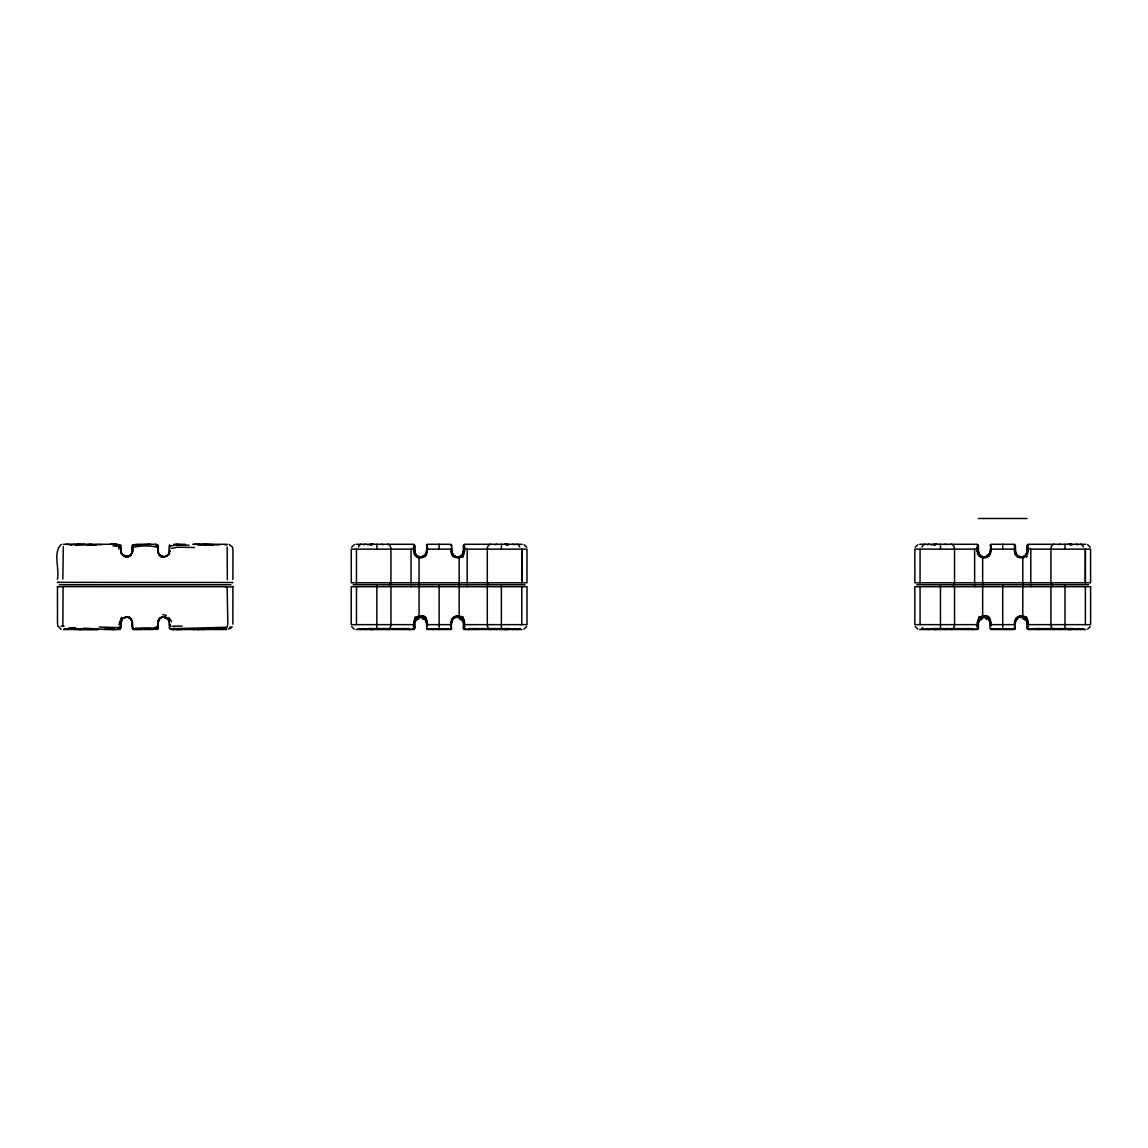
<?xml version="1.0" encoding="UTF-8"?>
<svg xmlns="http://www.w3.org/2000/svg" width="1148" height="1148" viewBox="0 0 1148 1148"><rect width="100%" height="100%" fill="white"/><g stroke="black" fill="none" stroke-linecap="round" stroke-linejoin="round"><path stroke-width="1.5" d="M121.243 620.566L120.009 621.613L120.77 625.43L119.937 627.683C122.736 630.08 119.005 619.619 122.42 618.7L124.96 617.136C135.88 613.678 129.824 632.103 135.292 629.491M164.279 556.88L159.328 555.015L157.95 552.332L157.807 545.257L155.54 544.281L136.282 544.281L132.508 545.257L132.407 552.131L129.064 556.421L123.884 556.206L121.128 553.178M157.821 549.978C158.137 536.819 155.554 560.87 164.451 556.852L168.34 554.541M170.392 545.802L169.56 545.171L169.359 552.274L168.067 554.9L165.728 556.536L161.696 556.579M356.454 582.811L356.468 549.146M920.05 582.811L920.065 549.146M120.841 627.439L120.066 629.305L118.215 629.506M150.517 544.281L132.508 545.257L132.393 552.26M173.793 629.506L169.646 628.702L169.488 627.741M232.083 586.628L232.886 586.657L232.872 624.153M356.468 586.7L356.468 624.641M521.766 624.641L521.766 586.7M920.065 586.7L920.065 624.641M1085.377 624.641L1085.377 586.7M57.414 579.324C59.667 568.317 52.708 552.518 61.231 544.425M58.376 586.628L57.457 586.642L57.486 622.13L57.759 626.076L61.145 629.319M132.508 545.257L132.494 551.499L131.288 554.642L128.117 556.737L125.161 556.723L121.415 553.623L122.348 554.958M413.739 547.74L413.739 551.083M977.335 547.74L977.335 551.083M132.508 547.194L132.494 551.542L130.485 555.503L128.045 556.766L124.644 556.55M990.896 626.148L990.882 622.69L990.064 622.517L990.064 628.53L991.04 629.506L1014.387 629.506L1015.363 628.53C1013.354 623.823 1016.353 615.715 1022.308 616.964A5.927 5.353 54.8 0 1 1024.131 617.724A5.769 5.367 62.9 0 1 1024.963 618.298L1025.322 618.557A5.74 5.496 71.4 0 1 1025.666 618.973A5.984 5.596 -86.5 0 1 1026.011 619.418A5.754 5.611 77.6 0 1 1026.24 619.791L1026.47 620.193M157.807 546.922L157.836 550.179M227.333 579.64L227.161 546.979M1014.545 626.291L1014.473 628.874M450.934 626.952L450.949 622.69A6.687 6.601 -90 0 1 452.671 618.169L452.786 618.069M427.314 546.419L427.286 551.083A6.687 6.601 -90 0 1 425.564 555.618L425.449 555.704M990.911 546.419L990.882 551.083A6.687 6.601 -90 0 1 989.16 555.618L989.045 555.704M427.314 546.046L427.372 544.884M990.925 546.046L990.968 544.884M122.162 618.987L119.98 629.319L118.129 628.372M182.489 629.506L182.518 628.53M114.757 629.506L105.96 628.559M157.807 623.938L159.012 619.045C161.653 615.744 167.551 616.505 169.014 620.508M155.956 629.491L156.028 628.257M118.875 549.275L118.775 544.611M415.16 553.078A5.783 5.697 83.5 0 0 415.361 553.58L415.375 553.623A4.52 3.2 90 0 1 414.787 551.083L414.801 545.257L413.825 544.281L356.095 544.281M978.756 553.078A5.783 5.697 83.5 0 0 978.971 553.58L978.971 553.623A4.52 3.2 -90 0 1 978.383 551.083L978.397 545.257L977.422 544.281L919.692 544.281M415.375 553.623L415.476 553.838A5.826 5.424 -87.7 0 0 415.806 554.355C420.828 561.429 430.543 552.26 426.468 545.257L427.443 544.281L450.791 544.281L451.767 545.257L452.039 552.877L454.737 556.177M978.971 553.623L979.072 553.838A5.826 5.424 -87.7 0 0 979.402 554.355L980.55 555.618M414.859 621.843L414.844 622.001A5.353 4.908 90 0 0 414.787 622.69L414.801 628.53L413.825 629.506L356.095 629.506M978.455 621.843L978.44 622.001A5.353 4.908 90 0 0 978.383 622.69L978.397 628.53L977.422 629.506L919.692 629.506M463.39 551.858L463.405 551.714A5.353 4.908 90 0 0 463.448 551.083L463.433 545.257L464.409 544.281L522.139 544.281M1026.986 551.858L1027.001 551.714A5.353 4.908 90 0 0 1027.044 551.083L1027.044 545.257L1028.005 544.281L1085.735 544.281M463.347 552.217A5.453 5.022 89.5 0 1 463.175 552.848L463.089 553.078A5.783 5.74 -87.9 0 0 463.247 552.575L463.361 552.03A5.797 5.769 90 0 0 463.448 551.083L464.495 551.083L464.495 548.787M1026.943 552.217A5.453 5.022 89.5 0 1 1026.786 552.848L1026.685 553.078A5.783 5.74 -87.9 0 0 1026.857 552.575L1026.958 552.03A5.797 5.769 90 0 0 1027.044 551.083L1028.106 551.083L1028.106 548.428M118.847 624.526L121.588 617.394M158.74 619.547L157.534 628.817M118.588 629.176L118.947 627.583L120.841 626.621M169.545 545.185L169.158 552.992L167.723 555.273M63.298 546.505L62.853 578.979M75.854 628.444L68.579 628.516M105.487 629.506L105.874 628.53M170.88 626.664L169.502 625.301M462.874 620.193L462.673 619.805A5.754 5.611 77.6 0 0 462.357 619.332A5.984 5.596 -86.5 0 0 462.056 618.944A5.74 5.496 71.4 0 0 461.711 618.571L461.424 618.284A5.769 5.367 62.9 0 0 460.535 617.71A5.927 5.353 54.8 0 0 458.712 617.021C452.958 615.529 449.686 623.78 451.767 628.53L450.791 629.506L427.443 629.506L426.468 628.53C429.783 621.455 423.598 617.122 419.063 616.002L419.063 557.77L420.642 556.924M985.859 617.15A5.898 5.611 71.1 0 1 990.078 622.69L988.127 618.341L982.659 616.002L982.659 557.77C987.294 556.794 993.12 552.001 990.064 545.257L991.04 544.281L1014.387 544.281L1015.363 545.257L1015.65 552.877L1018.333 556.177M462.859 553.609A4.52 3.2 -90 0 0 463.448 551.083A4.52 3.2 90 0 1 462.859 553.609L462.716 553.896A5.697 5.31 87.8 0 0 462.988 553.365L462.931 553.465A5.769 5.683 -83.4 0 1 462.673 553.996L462.544 554.197M227.361 582.495L57.414 582.38L58.304 582.323M463.605 554.513L463.046 555.359A6.615 6.371 -69 0 1 462.127 556.278L461.252 556.967A6.544 6.056 -55.2 0 1 459.157 557.713M1027.202 554.513L1026.642 555.359A6.615 6.371 -69 0 1 1025.724 556.278L1024.848 556.967A6.544 6.056 -55.2 0 1 1022.753 557.713M1026.14 554.197L1026.456 553.623A4.52 3.2 -90 0 0 1027.058 551.083M415.705 619.561L415.834 619.375A5.74 5.596 -77.5 0 1 416.136 618.944M979.301 619.561L979.431 619.375A5.74 5.596 -77.5 0 1 979.732 618.944M121.186 618.571L121.415 620.164L121.961 619.332M351.604 547.28L354.23 544.654M526.631 626.507L524.005 629.133M915.2 547.28L917.84 544.654M1090.227 626.507L1087.601 629.133M462.429 554.384L462.357 554.47A5.74 5.596 -77.5 0 1 462.099 554.843L462.156 554.742A5.984 5.611 84.4 0 0 462.443 554.369L462.156 554.742M1026.025 554.384L1025.953 554.47A5.74 5.596 -77.5 0 1 1025.695 554.843L1025.752 554.742A5.984 5.611 84.4 0 0 1026.039 554.369L1025.752 554.742M117.684 544.281L110.136 544.281M158.424 620.092L162.098 617.079M121.415 620.164L122.635 618.557L126.969 616.878L129.38 617.524L132.407 621.642L132.508 628.473L136.268 629.506L151.464 629.506M177.883 629.506L178.629 628.53M408.631 629.506L414.414 628.917M972.227 629.506L978.01 628.917M173.118 629.506L174.209 628.114M119.98 622.733L120.841 621.728M169.631 551.786L170.349 550.954M419.25 617.021L416.954 618.155A5.726 5.482 -71.3 0 0 416.451 618.585L416.222 618.872A5.984 5.625 84.4 0 0 415.806 619.389M982.846 617.021L980.55 618.155A5.726 5.482 -71.3 0 0 980.048 618.585L979.818 618.872A5.984 5.625 84.4 0 0 979.402 619.389M140.487 629.506L141.003 628.917L140.286 629.506M1016.281 618.184L1016.41 618.04A6.687 6.601 -90 0 0 1014.516 622.69L1014.545 624.641M120.856 620.508L122.893 618.313M461.783 555.158L461.783 555.158A5.726 5.482 -71.3 0 1 461.367 555.575L461.525 555.402M1025.379 555.158L1025.379 555.158A5.726 5.482 -71.3 0 1 1024.963 555.575L1025.135 555.402M169.689 625.646L170.535 624.785M432.308 629.506L433.284 628.53M995.904 629.506L996.88 628.53M425.248 555.919L424.76 556.35A7.204 7.003 -78.6 0 1 419.077 557.756M452.943 617.897L453.474 617.423A7.204 7.003 -78.6 0 1 459.171 616.031A6.615 6.515 80.9 0 1 463.792 619.246M988.859 555.919L988.356 556.35A7.204 7.003 -78.6 0 1 982.674 557.756M1016.54 617.897L1017.071 617.423A7.204 7.003 -78.6 0 1 1022.768 616.031A6.615 6.515 80.9 0 1 1027.388 619.246M416.093 617.481L416.982 616.82A6.544 6.056 -55.2 0 1 419.077 616.06M979.689 617.481L980.579 616.82A6.544 6.056 -55.2 0 1 982.674 616.06M131.259 554.685L129.38 556.263L125.304 556.766M461.08 555.776L461.051 555.79A5.869 5.525 -65.4 0 1 458.726 556.895M509.798 628.544L509.812 628.53A4.879 4.879 0 0 1 506.885 629.506L506.885 628.63A4.018 4.018 0 0 0 507.803 628.53M1024.676 555.776L1024.647 555.79A5.869 5.525 -65.4 0 1 1022.323 556.895M1073.394 628.544L1073.409 628.53A4.879 4.879 0 0 1 1070.481 629.506L1070.481 628.63A4.018 4.018 0 0 0 1071.4 628.53M166.173 556.278L167.493 555.417M166.417 556.177L169.746 553.594M463.433 546.29L464.653 545.573M413.581 628.214L414.801 627.497M1027.044 546.29L1028.249 545.573M977.192 628.214L978.397 627.497M194.514 628.917L193.495 629.506L199.766 628.917M169.488 546.577L174.324 545.099L189.018 545.2M90.462 544.87L91.582 544.281L87.09 544.683M460.248 556.292L459.43 556.636M1023.844 556.292L1023.026 556.636M454.924 617.509L456.172 617.036M1018.52 617.509L1019.768 617.036M132.508 547.625C140.501 545.357 149.742 545.386 157.807 547.323L155.554 544.281L157.807 545.257L155.97 545.931M422.909 556.464L422.651 556.565A6.127 5.84 -72.2 0 1 422.034 556.766L422.263 556.694A6.113 5.812 -71.2 0 0 422.794 556.507M986.505 556.464L986.247 556.565A6.127 5.84 -72.2 0 1 985.63 556.766L985.859 556.694A6.113 5.812 -71.2 0 0 986.39 556.507M74.964 544.281L70.559 544.87M166.804 617.796L168.914 620.164L165.384 617.122L162.743 616.921L159.4 618.686L157.936 621.542C158.309 640.814 155.281 618.657 161.595 617.237L165.011 617.021L167.866 618.657L166.503 617.624M199.565 628.602L196.753 629.506L214.906 628.975M124.415 617.796L127.313 616.906L131.546 619.475L132.508 628.53M171.583 548.4L176.979 547.194L194.557 547.496M453.331 556.235L453.474 556.364A7.103 6.845 70 0 0 456.258 557.684L459.171 557.77L459.171 616.002L458.296 616.892M419.063 616.002L421.99 616.074M1016.927 556.235L1017.085 556.364A7.103 6.845 70 0 0 1019.855 557.684L1022.768 557.77L1022.768 616.002L1021.792 616.892M982.659 616.002L985.587 616.074A7.103 6.845 70 0 1 988.342 617.452L988.572 617.61M458.554 556.852L459.171 557.77M1022.15 556.852L1022.768 557.77M232.097 582.624L232.915 582.481L227.161 582.495M421.503 556.866L421.617 556.837A6.257 5.941 -69.2 0 1 420.742 556.924L421.129 556.909M985.099 556.866L985.228 556.837A6.257 5.941 -69.2 0 1 984.338 556.924L984.726 556.909M458.382 556.88L458.597 556.837A6.429 6.099 69.1 0 1 458.095 556.909L458.167 556.895M1021.978 556.88L1022.208 556.837A6.429 6.099 69.1 0 1 1021.691 556.909L1021.763 556.895M456.761 616.921L457.134 616.878A6.257 5.941 -69.3 0 0 456.488 616.964A6.17 5.869 -69.8 0 0 455.899 617.122A6.084 5.797 -72.4 0 0 455.369 617.294M1020.357 616.921L1020.73 616.878A6.257 5.941 -69.3 0 0 1020.084 616.964A6.17 5.869 -69.8 0 0 1019.496 617.122A6.084 5.797 -72.4 0 0 1018.965 617.294M154.033 628.501L151.263 628.803M370.732 544.324L370.818 544.31A4.893 4.893 0 0 1 371.349 544.281L371.349 545.142M934.329 544.324L934.415 544.31A4.893 4.893 0 0 1 934.946 544.281L934.946 545.142M229.686 627.195L232.283 626.894M75.409 544.798L79.757 544.31M225.424 587.159L232.886 586.657M228.366 628.717L230.949 628.487M171.138 629.491L175.845 629.233M202.493 629.491L207.673 629.047M196.724 628.817L176.677 629.075L177.553 629.506M150.732 628.473L140.974 628.516M214.532 628.989L212.036 629.018M76.199 544.511L84.708 544.296M118.947 627.583L99.144 627.038M120.31 625.115L120.755 626.937M87.463 545.329L94.48 545.085M182.173 626.047L172.387 626.191M57.457 586.642L63.24 586.843M206.296 629.147L224.879 629.061L222.899 629.075M172.544 628.702L227.046 627.224L227.835 623.866L227.132 586.7L63.083 586.642L62.867 626.334M68.894 628.042L75.294 628.013M95.715 544.654L101.885 544.64M978.412 518.494L1027.015 518.494M203.799 544.281L213.801 544.798L213.083 544.453M63.197 544.281L116.422 544.281M173.807 544.281L185.373 544.281M192.792 544.281L227.261 544.281M194.069 544.281L212.495 544.654M74.735 544.87L96.36 544.87M197.829 544.87L215.092 544.87M216.513 544.87L219.383 544.87M225.022 544.87L226.673 544.87M367.446 544.87L368.235 544.87M931.042 544.87L931.832 544.87M413.18 547.194L414.801 547.194M463.433 547.194L465.055 547.194M976.776 547.194L978.397 547.194M1027.044 547.194L1028.651 547.194M414.801 549.146L351.245 549.146L351.274 582.811L526.989 582.811L527.004 549.146L463.433 549.146M426.468 549.146L451.767 549.146M978.397 549.146L914.841 549.146L914.856 582.811L1090.586 582.811L1090.586 549.146L1027.044 549.146M990.064 549.146L1015.363 549.146M413.481 551.083L414.801 551.083A5.367 4.922 -90 0 0 414.916 552.245L415.074 552.848A5.553 5.123 -89.5 0 0 415.26 553.35M427.286 551.083L426.468 551.083A5.826 5.726 -90 0 1 423.239 556.35L423.296 556.292A5.927 5.668 -74.6 0 0 424.688 555.245A5.797 5.611 -82.1 0 0 425.98 553.35A5.74 5.611 -88.4 0 0 426.453 551.083M450.949 549.031L450.949 551.083L451.767 551.083A5.812 5.568 76.5 0 0 454.522 555.976M977.077 551.083L978.397 551.083A5.367 4.922 -90 0 0 978.512 552.245L978.67 552.848A5.553 5.123 -89.5 0 0 978.857 553.35M990.882 551.083L990.064 551.083A5.826 5.726 -90 0 1 986.835 556.35L986.893 556.292A5.927 5.668 -74.6 0 0 988.285 555.245A5.797 5.611 -82.1 0 0 989.576 553.35A5.74 5.611 -88.4 0 0 990.05 551.083M59.323 584.748L64.604 584.748M64.848 584.748L230.992 584.748M353.182 584.748L525.052 584.748M916.778 584.748L1088.648 584.748M413.739 625.674L413.739 622.69L414.801 622.69A4.52 3.2 -90 0 1 415.375 620.178A4.52 3.2 90 0 0 414.787 622.69A5.797 5.769 90 0 1 414.887 621.685L414.902 621.556A5.453 5.037 89.5 0 1 415.059 620.924L415.146 620.681A5.783 5.74 -87.9 0 0 414.988 621.212M427.3 626.148L427.286 622.69L426.468 622.69A5.898 5.611 71.1 0 0 422.249 617.15M450.949 622.69L451.767 622.69A5.754 5.625 -88.9 0 1 452.226 620.437A5.797 5.654 -87.6 0 1 453.489 618.514A5.927 5.711 -80.7 0 1 454.909 617.495M462.859 620.178A4.52 3.2 -90 0 1 463.448 622.69L464.495 622.69L464.495 624.641M977.335 625.674L977.335 622.69L978.397 622.69A4.52 3.2 -90 0 1 978.971 620.178M1018.506 617.495A5.927 5.711 -80.7 0 0 1017.085 618.514A5.797 5.654 -87.6 0 0 1015.793 620.422A5.754 5.625 -88.9 0 0 1015.377 622.69L1014.545 622.69A6.759 6.529 -73.1 0 1 1014.703 621.685M1028.106 624.641L1028.106 622.69L1027.044 622.69A4.52 3.2 -90 0 0 1026.456 620.178M414.801 624.641L351.231 624.641L351.231 586.7L527.004 586.7L527.004 624.641L463.433 624.641M426.468 624.641L451.767 624.641M978.397 624.641L914.841 624.641L914.827 586.7L1090.6 586.7L1090.6 624.641L1027.044 624.641M990.064 624.641L1015.363 624.641M413.18 626.578L414.801 626.578M463.433 626.578L465.055 626.578M976.776 626.578L978.397 626.578M1027.044 626.578L1028.651 626.578M370.431 628.53A4.004 4.004 0 0 0 371.349 628.63L409.032 628.63M469.202 628.63L506.885 628.63M934.027 628.53A4.004 4.004 0 0 0 934.946 628.63L972.629 628.63M1032.798 628.63L1070.481 628.63M64.101 628.917L96.69 628.917M139.324 628.917L150.933 628.917M193.682 628.917L226.285 628.917M357.86 628.917L390.664 628.917M426.855 628.917L451.379 628.917M463.835 628.917L469.604 629.506M487.57 628.917L520.374 628.917M921.457 628.917L954.261 628.917M990.451 628.917L1014.976 628.917M1027.431 628.917L1032.77 628.961M1051.181 628.917L1083.97 628.917M63.527 629.506L97.279 629.506M103.808 629.506L117.742 629.506M152.167 629.506L157.807 628.53L157.807 626.248L153.76 628.157L135.407 628.157M172.559 629.506L226.874 629.506M522.139 629.506L464.409 629.506L463.433 628.53L463.433 622.69A5.797 5.769 89.9 0 0 463.419 622.144L463.419 622.144A5.353 4.908 -90 0 1 463.433 622.69M1085.735 629.506L1028.005 629.506L1027.044 628.53L1027.044 622.69A5.797 5.769 89.9 0 0 1027.015 622.144L1027.015 622.144M983.449 556.866L984.252 556.924M137.774 629.506L133.025 629.047M1021.103 556.924L1021.132 556.924A6.328 5.998 69.2 0 1 1019.826 556.766L1019.539 556.68A6.185 5.883 71.1 0 0 1020.127 556.837L1021.074 556.924M457.464 556.924L457.593 556.924A6.328 5.998 69.2 0 1 456.23 556.766L455.943 556.68A6.185 5.883 71.1 0 0 456.531 556.837L457.535 556.924M98.915 629.506L79.93 629.491L76.859 628.616M61.074 626.191L64.087 626.277M83.23 628.2L91.18 628.487M79.097 629.391L74.864 628.501M84.88 628.774L115.302 629.506M114.226 544.281L120.841 545.415M76.27 629.262L80.188 629.477M113.006 545.874L119.062 546.348M181.111 629.506L175.931 629.506M215.953 628.587L218.823 628.817M66.096 544.281L71.965 544.74M176.103 544.281L180.882 544.74M1071.113 544.324L1071.055 544.31A4.893 4.893 0 0 0 1070.481 544.281L1070.481 545.142M507.516 544.324L507.459 544.31A4.893 4.893 0 0 0 506.885 544.281L506.885 545.142M983.362 556.866L983.248 556.837A5.927 5.353 54.8 0 1 981.31 556.062A5.769 5.367 62.9 0 1 980.464 555.474L980.033 555.144A6.099 5.726 -84.4 0 1 979.718 554.771L979.474 554.47M419.565 556.823L419.608 556.837A5.927 5.353 54.8 0 1 417.714 556.062A5.769 5.367 62.9 0 1 416.868 555.474L416.423 555.144A6.099 5.726 -84.4 0 1 416.121 554.771L415.877 554.47A5.754 5.611 77.6 0 1 415.59 553.996L415.447 553.766M983.119 556.823L982.028 556.493M422.034 617.021L422.234 617.079A6.084 5.797 72.4 0 1 422.866 617.294L423.325 617.509M985.773 617.064L985.831 617.079A6.084 5.797 72.4 0 1 986.462 617.294L986.921 617.509M162.858 614.567L166.345 615.558M1019.496 556.68L1018.161 556.062M455.899 556.68L455.699 556.608A6.07 5.783 72.3 0 1 455.024 556.321M1023.37 617.265L1025.236 618.471M459.774 617.265L461.539 618.385M121.918 554.412L128.117 556.737M168.555 619.647L162.743 616.921M126.969 616.878L130.929 618.7M162.614 556.837L158.898 554.498L157.821 551.37M152.411 629.506L151.077 628.602M981.784 556.393L980.937 555.905M119.679 547.151L120.583 547.567M229.284 544.525L232.527 547.166L232.958 549.892L232.886 579.439M198.963 544.281L200.139 544.87M977.192 545.573L978.397 546.29M1027.044 627.497L1028.249 628.214M413.581 545.573L414.801 546.29M463.433 627.497L464.653 628.214M454.565 556.062L455.455 556.522A5.84 5.74 -90 0 1 451.652 551.083M162.126 556.723L159.371 555.044L157.85 551.671M123.31 555.79L123.912 556.177L120.913 552.001L120.841 547.381M95.471 628.917L96.36 629.506M128.662 617.222L131.03 618.772L132.508 623.579M1087.601 544.654L1090.227 547.28M917.84 629.133L915.2 626.507M524.005 544.654L526.631 547.28M354.23 629.133L351.604 626.507M932.018 628.53L932.047 628.544A4.893 4.879 0 0 0 934.946 629.506L934.946 628.63M368.422 628.53L368.451 628.544A4.893 4.879 0 0 0 371.349 629.506L371.349 628.63M424.975 617.61L424.832 617.481A7.103 6.845 70 0 0 421.976 616.089M1016.683 556.019L1016.583 555.919A6.816 6.63 81.2 0 1 1015.593 554.642A6.716 6.587 86 0 1 1015.234 554.039A6.658 6.544 88.3 0 1 1014.559 551.083L1014.545 549.031M988.715 617.739L988.844 617.868A6.816 6.63 81.2 0 1 989.849 619.131A6.716 6.587 86 0 1 990.193 619.748A6.658 6.544 88.3 0 1 990.868 622.69M453.087 556.019L452.986 555.919A6.816 6.63 81.2 0 1 451.996 554.642A6.716 6.587 86 0 1 451.638 554.039A6.658 6.544 88.3 0 1 450.963 551.083M425.119 617.739L425.248 617.868A6.816 6.63 81.2 0 1 426.238 619.131A6.716 6.587 86 0 1 426.597 619.748A6.658 6.544 88.3 0 1 427.271 622.69M1008.547 628.53L1009.523 629.506M444.95 628.53L445.926 629.506M120.727 545.142L121.286 553.322M185.459 628.53L186.378 629.506M169.014 617.495L171.612 621.628M1027.245 619.332L1027.704 620.365M978.168 554.427L977.737 553.451A6.974 6.945 90 0 1 977.321 551.083M463.649 619.332L464.108 620.365M414.571 554.427L414.141 553.451A6.974 6.945 90 0 1 413.725 551.083M168.139 618.959L169.459 622.273L169.488 628.43M1026.929 621.599L1026.972 621.771A5.812 5.754 88 0 0 1026.829 621.14L1026.699 620.724A5.783 5.697 83.5 0 0 1026.47 620.193M463.161 620.939A5.453 5.008 -89.9 0 1 463.318 621.57L463.361 621.771A5.812 5.754 88 0 0 463.232 621.14L463.103 620.724A5.783 5.697 83.5 0 0 462.874 620.193M978.641 552.762L978.627 552.733A5.812 5.754 88 0 1 978.483 552.073L978.426 551.671A5.797 5.769 89.9 0 1 978.397 551.083M415.045 552.762L415.031 552.733A5.812 5.754 88 0 1 414.887 552.073L414.83 551.671A5.797 5.769 89.9 0 1 414.801 551.083M184.211 628.53L184.441 629.506M169.273 621.054L169.488 625.804M1014.473 544.884L1014.545 548.902M450.877 544.884L450.906 545.86M1064.985 544.281L1064.985 549.146M1064.985 584.748L1064.985 629.506M1039.241 628.444L1039.241 629.491M1037.118 628.53L1037.118 629.506M1030.789 549.146L1030.789 582.811M1030.789 584.748L1030.789 586.7M1002.721 544.281L1002.721 549.146M1002.721 584.748L1002.721 629.506M974.638 549.146L974.638 582.811M974.638 584.748L974.638 586.7M968.324 628.53L968.324 629.506M966.185 628.444L966.185 629.491M940.456 544.281L940.456 549.146M940.456 584.748L940.456 629.506M501.375 544.281L501.375 549.146M501.375 584.748L501.375 629.506M475.645 628.444L475.645 629.491M473.507 628.53L473.507 629.506M467.193 549.146L467.193 582.811M467.193 584.748L467.193 586.7M439.124 544.281L439.124 549.146M439.124 584.748L439.124 629.506M411.041 549.146L411.041 582.811M411.041 584.748L411.041 586.7M404.727 628.53L404.727 629.506M402.589 628.444L402.589 629.491M376.86 544.281L376.86 549.146M376.86 584.748L376.86 629.506M420.355 616.49A4.463 3.903 45.8 0 1 426.08 617.61M424.516 618.916A5.654 5.037 45.8 0 1 425.693 620.623M424.803 618.629A5.683 5.396 -90 0 1 426.295 622.69M422.077 618.801A4.463 0.976 16.4 0 1 423.942 619.317M426.138 620.451A5.711 5.668 -63.1 0 1 426.597 622.69A5.74 5.64 -90 0 0 426.023 620.422A5.797 5.654 87.6 0 0 424.746 618.514A5.927 5.726 80.7 0 0 423.325 617.495M457.909 616.289A14.278 7.979 -52.1 0 1 459.659 616.978M451.752 622.69A5.74 5.64 90 0 1 452.212 620.422A5.883 5.611 -72.6 0 1 455.455 617.323M457.205 617.581A14.278 7.318 -41.3 0 1 459.171 617.638M418.575 616.978A14.278 7.979 52.1 0 1 420.326 616.289M419.063 617.638A14.278 7.318 41.3 0 1 421.029 617.581M414.988 617.323A5.812 1.004 88.7 0 1 415.16 616.95M416.136 620.48A24.539 11.021 15.1 0 1 418.905 618.844M514.864 628.444A4.865 3.53 -90 0 1 512.668 629.506M496.869 629.506A4.865 3.028 -90 0 1 494.975 628.444M387.579 629.506A4.865 3.358 90 0 0 390.937 624.641L390.937 586.7L389.588 584.748L390.937 582.811L390.937 549.146A4.865 3.358 -90 0 0 387.579 544.281M459.329 618.844A24.539 11.021 -15.1 0 1 462.113 620.48M463.046 616.892A5.826 1.004 -88.7 0 1 463.247 617.265M461.596 617.552A24.539 11.796 -31.1 0 1 462.199 620.451M455.369 616.548A7.118 6.673 -90 0 1 459.774 616.246M461.611 617.122A7.118 6.673 -90 0 1 463.146 618.571M451.853 619.547A6.759 6.529 -73.1 0 1 454.149 617.064M424.143 616.978A6.759 6.673 90 0 1 426.482 619.403M414.945 618.442A7.075 6.831 72.1 0 1 416.566 617.021M418.532 616.189A7.075 6.831 72.1 0 1 422.837 616.62M372.253 629.506A4.865 4.779 -90 0 1 369.283 628.444M508.951 628.444A4.865 4.779 -90 0 1 505.981 629.506M416.035 620.451A24.539 11.796 31.1 0 1 416.638 617.552M490.655 629.506A4.865 3.358 -90 0 1 487.297 624.641L487.297 586.7L488.646 584.748L487.297 582.811L487.297 549.146A4.865 3.358 -90 0 1 490.655 544.281M464.122 620.365A6.974 6.945 90 0 1 464.51 622.69M413.782 622.69A6.917 6.816 -81.1 0 1 414.658 619.289L415.246 618.356A6.615 6.371 -69 0 1 416.121 617.509M361.362 629.506A4.865 3.214 -90 0 1 359.353 628.444M383.26 628.444A4.865 3.028 -90 0 1 381.366 629.506M373.645 629.506A4.865 4.678 -90 0 1 370.718 628.444M365.581 629.506A4.865 3.53 -90 0 1 363.371 628.444M518.882 628.444A4.865 3.214 -90 0 1 516.873 629.506M507.516 628.444A4.865 4.678 -90 0 1 504.603 629.506M462.701 619.877A5.697 5.281 -88.9 0 1 462.96 620.422M415.519 619.863A5.697 5.31 87.8 0 0 415.246 620.408L415.332 620.25A5.769 5.683 -83.4 0 1 415.562 619.776M417.169 617.854A5.869 5.525 -65.4 0 1 419.508 616.892M463.204 556.45A5.826 0.99 88.7 0 1 463.118 556.665M495.549 544.755A4.865 3.028 -90 0 1 496.869 544.281M512.668 544.281A4.865 3.53 -90 0 1 514.189 544.755M464.466 551.083A6.917 6.816 -81.1 0 1 463.577 554.498M455.297 557.397A6.759 6.673 90 0 1 451.666 554.226M460.951 557.153A7.075 6.831 72.1 0 1 460.491 557.354M463.189 556.708A5.812 1.004 88.7 0 1 463.003 556.952M369.326 544.726A4.893 4.879 0 0 1 371.349 544.281M505.981 544.281A4.865 4.779 -90 0 1 508.047 544.755M370.187 544.755A4.865 4.779 -90 0 1 372.253 544.281M506.885 544.281A4.893 4.879 0 0 1 508.908 544.726M417.772 557.297A7.118 6.673 -90 0 1 417.327 557.081M426.396 554.226A6.759 6.529 -73.1 0 1 422.909 557.325M419.049 557.856A6.615 6.515 80.9 0 1 414.442 554.541M504.603 544.281A4.865 4.678 -90 0 1 506.627 544.755M516.873 544.281A4.865 3.214 -90 0 1 519.771 547.036M381.366 544.281A4.865 3.028 -90 0 1 382.686 544.755M364.045 544.755A4.865 3.53 90 0 1 365.581 544.281M358.463 547.036A4.865 3.214 90 0 1 361.362 544.281M371.608 544.755A4.865 4.678 -90 0 1 373.645 544.281M416.537 555.216A5.74 5.496 71.4 0 1 416.164 554.814M983.951 616.49A4.463 3.903 45.8 0 1 989.676 617.61M988.112 618.916A5.654 5.037 45.8 0 1 989.289 620.623M988.399 618.629A5.683 5.396 -90 0 1 989.892 622.69M985.673 618.801A4.463 0.976 16.4 0 1 987.538 619.317M989.734 620.451A5.711 5.668 -63.1 0 1 990.193 622.69A5.74 5.64 -90 0 0 989.619 620.422A5.797 5.654 87.6 0 0 988.342 618.514A5.927 5.726 80.7 0 0 986.921 617.495M1021.519 616.289A14.278 7.979 -52.1 0 1 1023.255 616.978M1015.349 622.69A5.74 5.64 90 0 1 1015.808 620.422A5.883 5.611 -72.6 0 1 1019.051 617.323M1020.802 617.581A14.278 7.318 -41.3 0 1 1022.768 617.638M982.171 616.978A14.278 7.979 52.1 0 1 983.922 616.289M978.397 622.69A5.797 5.769 90 0 1 978.483 621.685L978.512 621.556A5.453 5.037 89.5 0 1 978.656 620.924L978.756 620.681A5.783 5.74 -87.9 0 0 978.584 621.212M982.659 617.638A14.278 7.318 41.3 0 1 984.64 617.581M978.584 617.323A5.812 1.004 88.7 0 1 978.756 616.95M979.732 620.48A24.539 11.021 15.1 0 1 982.516 618.844M1078.46 628.444A4.865 3.53 -90 0 1 1076.264 629.506M1060.465 629.506A4.865 3.028 -90 0 1 1058.571 628.444M951.175 629.506A4.865 3.358 -90 0 0 954.533 624.641L954.533 586.7L953.184 584.748L954.533 582.811L954.533 549.146A4.865 3.358 -90 0 0 951.175 544.281M1022.925 618.844A24.539 11.021 -15.1 0 1 1025.709 620.48M1026.642 616.892A5.826 1.004 -88.7 0 1 1026.843 617.265M1025.193 617.552A24.539 11.796 -31.1 0 1 1025.795 620.451M1018.965 616.548A7.118 6.673 -90 0 1 1026.743 618.571M1015.492 619.475A6.759 6.529 -73.1 0 1 1017.745 617.064M986.534 616.39A6.759 6.673 90 0 1 990.164 619.561M978.641 618.313A7.075 6.831 72.1 0 1 980.162 617.021M982.128 616.189A7.075 6.831 72.1 0 1 986.433 616.62M935.85 629.506A4.865 4.779 -90 0 1 932.879 628.444M1072.548 628.444A4.865 4.779 -90 0 1 1069.577 629.506M1026.757 620.939A5.453 5.008 -89.9 0 1 1027.03 622.718M979.631 620.451A24.539 11.796 31.1 0 1 980.234 617.552M1054.251 629.506A4.865 3.358 -90 0 1 1050.908 624.641L1050.908 586.7L1052.242 584.748L1050.908 582.811L1050.908 549.146A4.865 3.358 -90 0 1 1054.251 544.281M1027.718 620.365A6.974 6.945 90 0 1 1028.106 622.69M977.379 622.69A6.917 6.816 -81.1 0 1 978.254 619.289L978.842 618.356A6.615 6.371 -69 0 1 979.718 617.509M924.958 629.506A4.865 3.214 -90 0 1 922.303 627.382M946.856 628.444A4.865 3.028 -90 0 1 944.962 629.506M937.242 629.506A4.865 4.678 -90 0 1 934.314 628.444M929.177 629.506A4.865 3.53 -90 0 1 926.981 628.444M1082.478 628.444A4.865 3.214 -90 0 1 1080.469 629.506M1071.113 628.444A4.865 4.678 -90 0 1 1068.2 629.506M1026.298 619.877A5.697 5.281 -88.9 0 1 1026.556 620.422M979.115 619.863A5.697 5.31 87.8 0 0 978.842 620.408L978.928 620.25A5.769 5.683 -83.4 0 1 979.158 619.776M980.765 617.854A5.869 5.525 -65.4 0 1 983.104 616.892M1026.8 556.45A5.826 0.99 88.7 0 1 1026.714 556.665M1059.145 544.755A4.865 3.028 -90 0 1 1060.465 544.281M1076.264 544.281A4.865 3.53 -90 0 1 1077.785 544.755M1028.063 551.083A6.917 6.816 -81.1 0 1 1027.173 554.498M1018.893 557.397A6.759 6.673 90 0 1 1014.473 551.083L1015.363 551.083A5.812 5.568 76.5 0 0 1018.118 555.976M1024.547 557.153A7.075 6.831 72.1 0 1 1024.088 557.354M1026.786 556.708A5.812 1.004 88.7 0 1 1026.599 556.952M932.922 544.726A4.893 4.879 0 0 1 934.946 544.281M1069.577 544.281A4.865 4.779 -90 0 1 1071.644 544.755M933.783 544.755A4.865 4.779 -90 0 1 935.85 544.281M1070.481 544.281A4.893 4.879 0 0 1 1072.505 544.726M990.064 554.082A6.759 6.529 -73.1 0 1 986.505 557.325M982.645 557.856A6.615 6.515 80.9 0 1 978.039 554.541M1068.2 544.281A4.865 4.678 -90 0 1 1070.223 544.755M1080.469 544.281A4.865 3.214 -90 0 1 1083.368 547.036M944.962 544.281A4.865 3.028 -90 0 1 946.282 544.755M927.641 544.755A4.865 3.53 -90 0 1 929.177 544.281M922.059 547.036A4.865 3.214 -90 0 1 924.958 544.281M935.204 544.755A4.865 4.678 -90 0 1 937.242 544.281M1015.248 551.083A5.84 5.74 -90 0 0 1019.065 556.536L1019.194 556.565A6.07 5.783 72.3 0 1 1018.62 556.321M980.134 555.216A5.74 5.496 71.4 0 1 979.761 554.814M979.474 554.455A5.754 5.611 77.6 0 1 979.187 553.996M521.766 549.146L521.737 582.811L521.752 549.146M1085.377 549.146L1085.334 582.811L1085.348 549.146M1026.599 553.322L1026.585 553.35A5.697 5.31 87.8 0 1 1026.326 553.91L1026.226 554.054A5.769 5.683 -83.4 0 0 1026.513 553.537L1026.556 553.408M984.568 616.863L984.726 616.878A6.257 5.941 69.3 0 1 985.343 616.964A6.271 5.955 68.8 0 0 984.754 616.878L984.683 616.878M420.972 616.863L421.129 616.878A6.257 5.941 69.3 0 1 421.746 616.964A6.271 5.955 68.8 0 0 421.158 616.878L421.072 616.878"/></g></svg>
